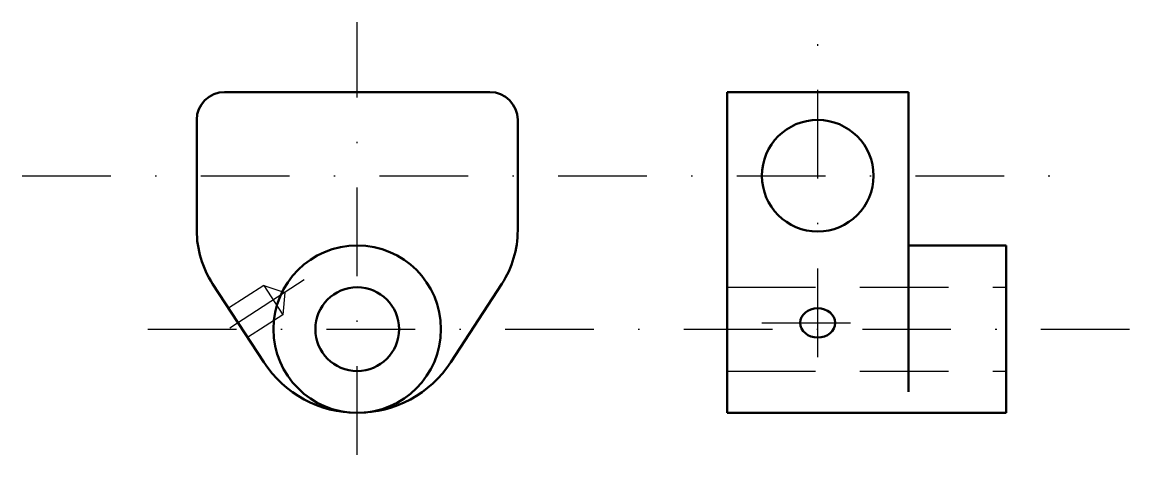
# Model space of a CAD drawing. Header units: millimetres. Extents: x -24 to 56, y -9 to 22.
import ezdxf

# ---------------------------------------------------------------- set-up
doc = ezdxf.new("R2010")
doc.units = ezdxf.units.MM
doc.linetypes.add('DASHDOT2', pattern=[12.7, 6.35, -3.175, 0, -3.175])
doc.linetypes.add('DASHED2', pattern=[9.525, 6.35, -3.175])
for name, color, linetype, lineweight, true_color in [('axes', 2, 'DASHDOT2', 25, 0xffff00), ('cont', 3, 'CONTINUOUS', 50, 0x00ff00), ('hidden', 2, 'DASHED2', 25, 0xffff00)]:
    doc.layers.add(name, color=color, linetype=linetype, lineweight=lineweight, true_color=true_color)

msp = doc.modelspace()

# ---------------------------------------------------------------- linework, layer by layer
at = {"layer": 'axes'}
for p, q in [((0, -9), (0, 22)), ((33, -2), (33, 22)), ((-24, 11), (51, 11)), ((-3.807, 3.525), (-10.111, -0.58)), ((-15, 0), (56, 0)), ((29, 0.447), (37, 0.447))]:
    msp.add_line(p, q, dxfattribs=at)
at = {"layer": 'cont'}
for p, q in [((-9.5, 17), (9.5, 17)), ((26.5, -6), (26.5, 17)), ((26.5, 17), (39.5, 17)), ((39.5, -4.5), (39.5, 17)), ((-11.5, 7.078), (-11.5, 15)), ((11.5, 7.078), (11.5, 15)), ((39.5, 6), (46.5, 6)), ((46.5, -6), (46.5, 6)), ((-10.366, 3.258), (-6.704, -2.365)), ((10.366, 3.258), (6.704, -2.365)), ((26.5, -6), (39.5, -6)), ((39.5, -6), (46.5, -6))]:
    msp.add_line(p, q, dxfattribs=at)
for centre, radius in [((33, 11), 4), ((0, 0), 6), ((0, 0), 3)]:
    msp.add_circle(centre, radius, dxfattribs=at)
for centre, radius, start, end in [((-9.5, 15), 2, 90, 180), ((9.5, 15), 2, 0, 90), ((-4.5, 7.078), 7, 180, 213.07041), ((4.5, 7.078), 7, 326.92959, 360), ((0, 2), 8, 213.07041, 326.92959)]:
    msp.add_arc(centre, radius, start, end, dxfattribs=at)
msp.add_ellipse((33, 0.447), major_axis=(-1.25, 0), ratio=0.838001, dxfattribs=at)
at = {"layer": 'hidden'}
for p, q in [((-6.703, 3.131), (-9.217, 1.494)), ((-6.703, 3.131), (-5.339, 1.036)), ((-6.703, 3.131), (-5.183, 2.629)), ((-5.183, 2.629), (-5.339, 1.036)), ((26.5, 3), (46.5, 3)), ((-5.339, 1.036), (-7.853, -0.601)), ((26.5, -3), (46.5, -3))]:
    msp.add_line(p, q, dxfattribs=at)

doc.saveas('drawing.dxf')
